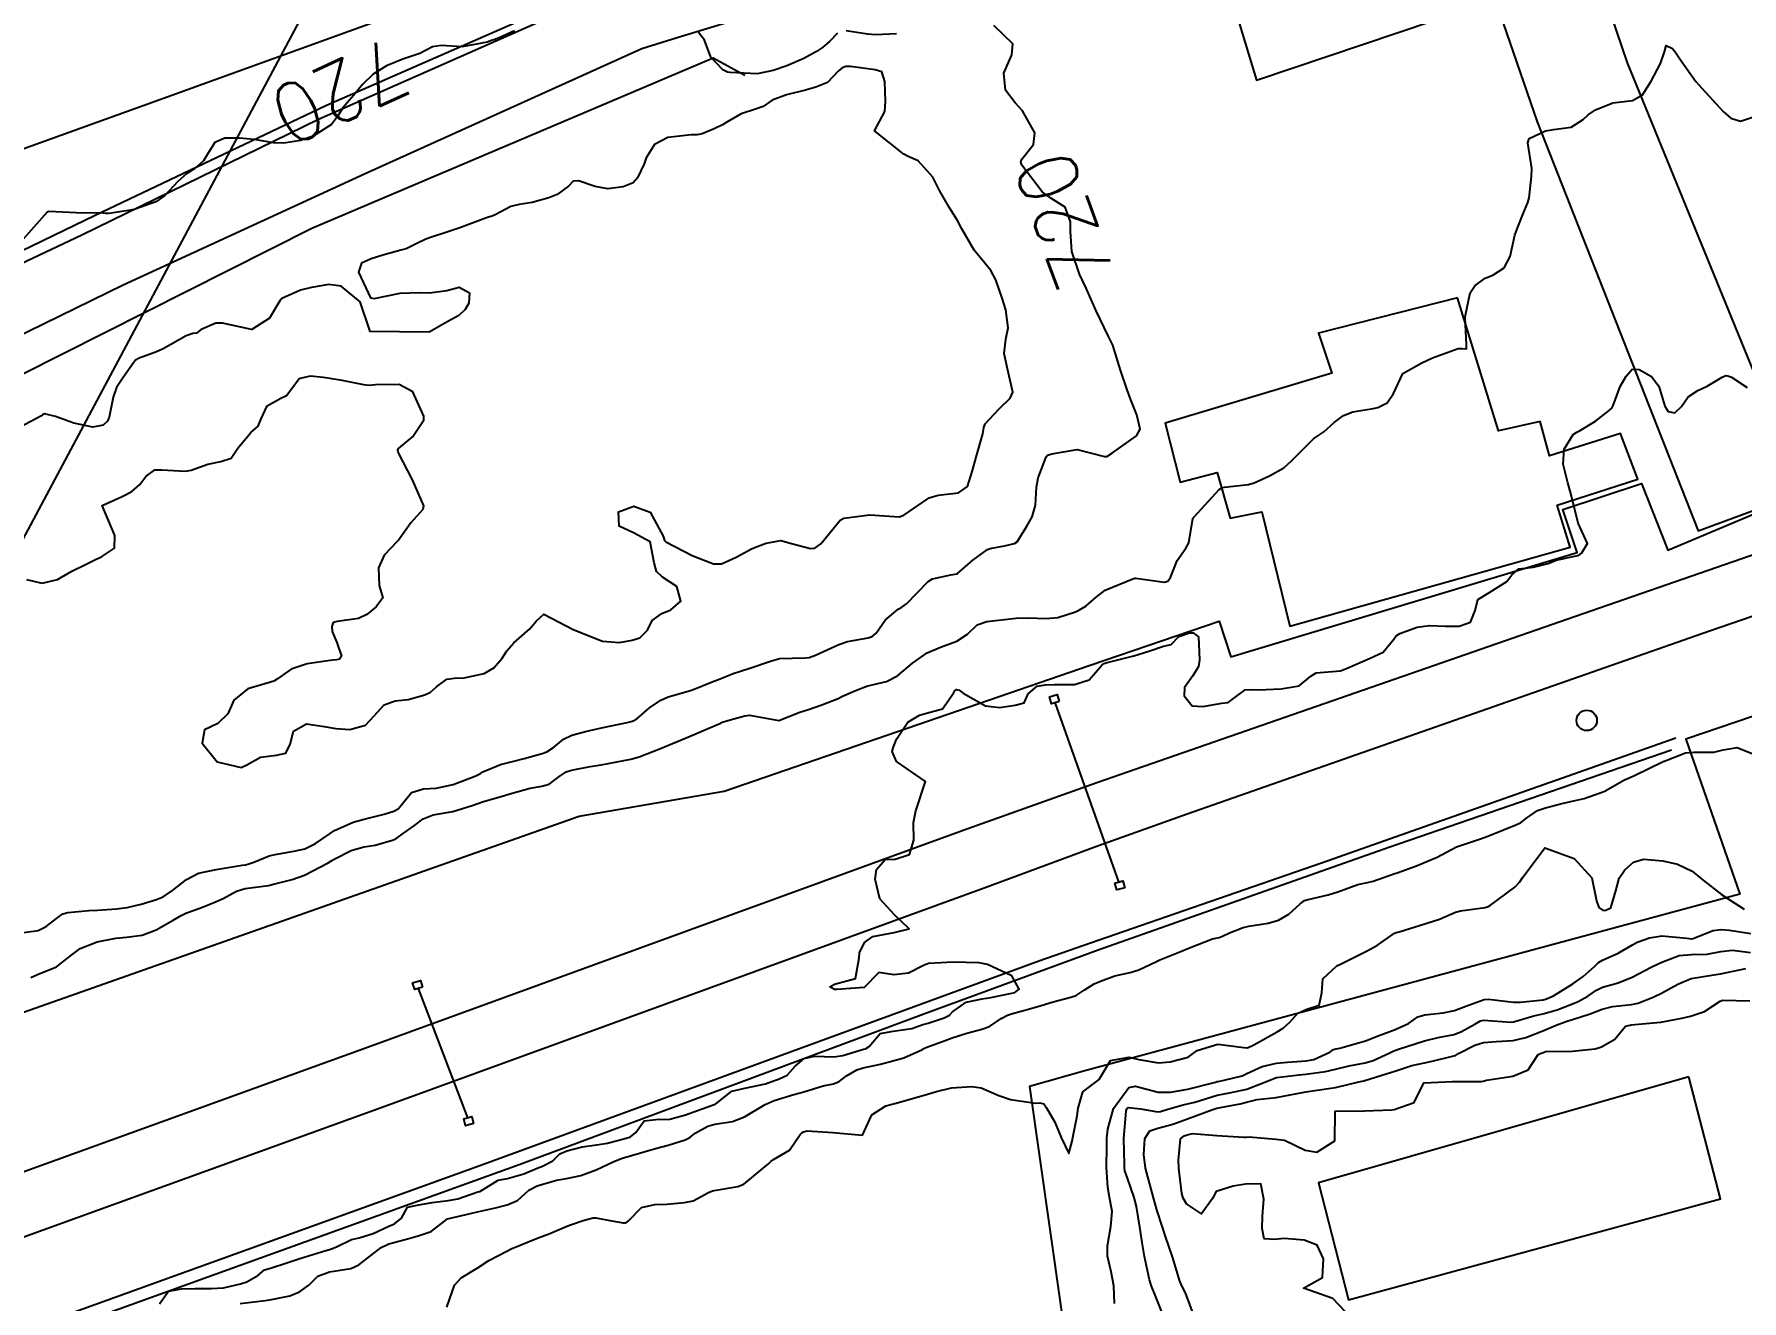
# Model space of a CAD drawing. Header units: metres. Extents: x 307586 to 320046, y 7427249 to 7434250.
# Drawn here: x 312472.8 to 312588.5, y 7431948.7 to 7432034.5 of the extents above; entities that cross this region are included whole.
import ezdxf
from ezdxf.enums import TextEntityAlignment as Align

# ---------------------------------------------------------------- set-up
doc = ezdxf.new("R2010")
doc.units = ezdxf.units.M
doc.header["$MEASUREMENT"] = 0
for name, color, linetype in [('Canaleta de Drenagem', 151, 'Continuous'), ('Cotas', 45, 'Continuous'), ('Curvas de Nivel 1m', 11, 'Continuous'), ('Curvas de Nivel 5m', 15, 'Continuous'), ('Divisa', 42, 'FENCELINE2'), ('Edificações', 30, 'Continuous'), ('Linha Férrea', 20, 'Continuous'), ('Pontes_Viadutos_Tubos', 190, 'Continuous'), ('Portico', 45, 'Continuous'), ('Postes', 20, 'Continuous'), ('TEXTO', 45, 'Continuous'), ('Vias Primárias', 230, 'Continuous')]:
    doc.layers.add(name, color=color, linetype=linetype)
doc.styles.add('Style-STANDARD', font='STANDARD.shx')
doc.linetypes.add('FENCELINE2', pattern='A,0.25,-0.1,[132,ltypeshp.shx,S=0.1,R=0,X=-0.1,Y=0],-0.1,1', length=1.45)

msp = doc.modelspace()

# ---------------------------------------------------------------- linework, layer by layer
at = {"layer": 'Canaleta de Drenagem'}
for points in [[(312413.15, 7431924.28), (312426.03, 7431929.38), (312462.53, 7431943.28), (312503.02, 7431957.9), (312540.95, 7431971.78), (312544.9, 7431973.14), (312560.04, 7431978.38), (312584.03, 7431986.86)], [(312583.74, 7431986.01), (312564.59, 7431979.43), (312544.9, 7431972.47), (312533.08, 7431968.14), (312505.67, 7431957.94), (312458.83, 7431941.05), (312437.02, 7431932.93), (312413.51, 7431923.56)]]:
    msp.add_lwpolyline(points, dxfattribs=at)
at = {"layer": 'Curvas de Nivel 1m', "flags": 128}
for points, elevation in [([(312472.59, 7431970.63), (312473.05, 7431970.82), (312474.32, 7431971.34), (312475.07, 7431971.92), (312475.93, 7431972.59), (312477.08, 7431973.04), (312478.36, 7431973.28), (312479.08, 7431973.35), (312480.13, 7431973.49), (312481.09, 7431973.84), (312482.23, 7431974.51), (312482.77, 7431974.83), (312483.1, 7431974.98), (312484.22, 7431975.38), (312485.11, 7431975.74), (312485.63, 7431975.96), (312486.53, 7431976.46), (312487.12, 7431976.64), (312488.7, 7431976.86), (312489.13, 7431976.96), (312490.29, 7431977.26), (312491.13, 7431977.55), (312492.74, 7431978.39), (312492.98, 7431978.54), (312493.15, 7431978.64), (312494.3, 7431979.22), (312495.16, 7431979.47), (312495.92, 7431979.59), (312497.17, 7431979.95), (312497.41, 7431980.08), (312497.75, 7431980.32), (312498.58, 7431980.92), (312499.18, 7431981.36), (312499.85, 7431981.64), (312501.19, 7431981.86), (312502.5, 7431982.27), (312503.2, 7431982.52), (312504.53, 7431982.91), (312505.2, 7431983.1), (312506.43, 7431983.45), (312507.21, 7431983.58), (312507.71, 7431983.71), (312508.37, 7431984.2), (312508.87, 7431984.54), (312509.22, 7431984.66), (312510.49, 7431984.91), (312511.23, 7431985.03), (312512.19, 7431985.2), (312513.23, 7431985.41), (312513.8, 7431985.57), (312515.24, 7431986.12), (312517.25, 7431986.96), (312518.05, 7431987.29), (312519.26, 7431987.83), (312519.43, 7431987.9), (312519.98, 7431988.06), (312520.97, 7431988.35), (312521.27, 7431988.38), (312523.26, 7431988.02), (312524.7, 7431988.58), (312525.27, 7431988.77), (312526.18, 7431989.08), (312527.29, 7431989.52), (312527.59, 7431989.66), (312528.26, 7431989.96), (312528.99, 7431990.26), (312529.3, 7431990.36), (312530.57, 7431990.67), (312531.3, 7431991.04), (312532.33, 7431991.91), (312533.32, 7431992.6), (312534.22, 7431992.99), (312535.33, 7431993.4), (312536.04, 7431993.87), (312536.71, 7431994.49), (312537.35, 7431994.73), (312538.35, 7431994.84), (312539.35, 7431994.96), (312540.19, 7431994.98), (312541.35, 7431994.92), (312542.16, 7431994.99), (312543.36, 7431995.38), (312543.63, 7431995.51), (312544.07, 7431995.77), (312544.77, 7431996.37), (312545.37, 7431996.84), (312547.26, 7431997.61), (312547.38, 7431997.66), (312547.46, 7431997.65), (312549.38, 7431997.39), (312549.63, 7431997.46), (312549.8, 7431997.71), (312550.25, 7431998.86), (312550.85, 7431999.7), (312551.05, 7432000.06), (312551.32, 7432001.69), (312551.36, 7432001.76), (312551.43, 7432001.84), (312553.1, 7432003.67), (312553.32, 7432003.8), (312553.46, 7432003.83), (312555.09, 7432004.01), (312555.46, 7432004.12), (312556.5, 7432004.6), (312557.48, 7432005.14), (312557.74, 7432005.35), (312558, 7432005.61), (312559.5, 7432007.09), (312559.79, 7432007.3), (312560.18, 7432007.58), (312560.88, 7432008.2), (312561.52, 7432008.67), (312562.15, 7432008.93), (312563.53, 7432009.16), (312563.84, 7432009.22), (312564.49, 7432009.53), (312564.91, 7432010.16), (312565.55, 7432011.52), (312566.82, 7432012.25), (312567.56, 7432012.58), (312569.3, 7432013.21), (312569.57, 7432013.21), (312569.85, 7432013.18), (312569.85, 7432013.47), (312569.77, 7432015.29), (312569.78, 7432015.47), (312570.11, 7432016.98), (312570.42, 7432017.46), (312571.12, 7432017.97), (312571.63, 7432018.18), (312572.4, 7432018.68), (312572.82, 7432019.43), (312573.12, 7432020.88), (312573.33, 7432021.43), (312573.68, 7432022.28), (312574.01, 7432023.1), (312574.1, 7432023.42), (312574.27, 7432024.86), (312574.28, 7432025.41), (312574.01, 7432027.14), (312574.1, 7432027.42), (312575.21, 7432027.95), (312575.75, 7432028.05), (312576.94, 7432028.2), (312577.76, 7432028.72), (312578.1, 7432029.04), (312578.59, 7432029.37), (312579.78, 7432029.84), (312581.11, 7432030.01), (312581.78, 7432030.38), (312582.37, 7432031.32), (312583, 7432032.51), (312583.27, 7432033.31), (312583.39, 7432033.73), (312583.82, 7432033.52), (312583.99, 7432033.3), (312584.35, 7432032.75), (312585.4, 7432031.28), (312585.79, 7432030.84), (312587.25, 7432029.27), (312587.77, 7432028.8), (312588.41, 7432028.6), (312589.77, 7432029.06)], 721), ([(312472.3, 7431997.57), (312473.37, 7431997.32), (312474.4, 7431997.58), (312475.38, 7431998.14), (312476.3, 7431998.59), (312477.02, 7431998.94), (312477.39, 7431999.1), (312478.27, 7431999.69), (312478.28, 7432000.56), (312477.43, 7432002.57), (312478.79, 7432003.2), (312479.44, 7432003.54), (312479.98, 7432004.01), (312480.39, 7432004.54), (312481, 7432004.99), (312481.46, 7432005), (312483.06, 7432004.91), (312483.46, 7432004.98), (312484.58, 7432005.38), (312485.47, 7432005.55), (312486.16, 7432005.79), (312486.62, 7432006.46), (312487.49, 7432007.53), (312487.99, 7432007.96), (312488.2, 7432008.44), (312488.61, 7432009.34), (312489.52, 7432009.84), (312489.92, 7432010.03), (312490.21, 7432010.42), (312490.77, 7432011.19), (312491.54, 7432011.35), (312492.43, 7432011.28), (312493.54, 7432011.09), (312495.13, 7432010.77), (312495.54, 7432010.73), (312495.95, 7432010.77), (312497.54, 7432010.79), (312498.42, 7432010.32), (312499.2, 7432008.62), (312499.19, 7432008.31), (312498.51, 7432007.3), (312497.48, 7432006.44), (312497.44, 7432006.33), (312497.48, 7432006.15), (312498.43, 7432004.32), (312499.19, 7432002.56), (312499.15, 7432002.31), (312498.33, 7432001.41), (312497.56, 7432000.33), (312497.5, 7432000.24), (312497.41, 7432000.15), (312496.52, 7431999.22), (312496.14, 7431998.35), (312496.19, 7431997.17), (312496.45, 7431996.34), (312495.99, 7431995.71), (312495.35, 7431995.2), (312494.79, 7431994.92), (312493.34, 7431994.72), (312493.07, 7431994.65), (312492.98, 7431994.39), (312493.01, 7431994.06), (312493.32, 7431993.3), (312493.63, 7431992.38), (312493.51, 7431992.18), (312493.31, 7431992.13), (312493.04, 7431992.11), (312491.31, 7431991.85), (312490.23, 7431991.5), (312489.3, 7431990.84), (312489.05, 7431990.68), (312488.22, 7431990.44), (312487.51, 7431990.23), (312487.29, 7431990.17), (312486.34, 7431989.4), (312485.94, 7431988.47), (312485.26, 7431987.81), (312484.35, 7431987.39), (312484.21, 7431986.49), (312485.22, 7431985.23), (312486.84, 7431984.84), (312487.22, 7431985.02), (312488.14, 7431985.53), (312489.23, 7431985.67), (312489.86, 7431985.8), (312490.16, 7431986.42), (312490.38, 7431987.29), (312491.26, 7431987.79), (312492.47, 7431987.61), (312493.25, 7431987.48), (312494.2, 7431987.42), (312495.26, 7431987.7), (312495.86, 7431988.35), (312496.52, 7431989.09), (312497.28, 7431989.35), (312498.16, 7431989.44), (312499.28, 7431989.75), (312499.66, 7431989.94), (312500.08, 7431990.3), (312500.77, 7431990.82), (312501.3, 7431990.9), (312501.94, 7431990.92), (312503.3, 7431991.2), (312503.97, 7431991.59), (312504.53, 7431992.25), (312504.84, 7431992.73), (312505.32, 7431993.29), (312506.4, 7431994.22), (312506.82, 7431994.74), (312507.35, 7431995.23), (312509.33, 7431994.19), (312511.33, 7431993.4), (312512.48, 7431993.31), (312513.33, 7431993.46), (312513.84, 7431993.62), (312514.36, 7431994.13), (312514.68, 7431994.79), (312515.35, 7431995.26), (312515.95, 7431995.51), (312516.63, 7431996.1), (312516.36, 7431997.09), (312515.38, 7431997.72), (312514.99, 7431998.12), (312514.82, 7431998.69), (312514.55, 7432000.13), (312513.42, 7432000.74), (312512.45, 7432001.18), (312512.4, 7432002.16), (312513.44, 7432002.53), (312514.55, 7432002.13), (312515.42, 7432000.51), (312515.52, 7432000.22), (312515.62, 7432000.12), (312517.4, 7431999.19), (312518.84, 7431998.63), (312519.39, 7431998.63), (312520.37, 7431999.09), (312521.41, 7431999.64), (312521.69, 7431999.77), (312522.41, 7432000.04), (312523.41, 7432000.21), (312524.13, 7432000.01), (312525.41, 7431999.66), (312525.71, 7431999.7), (312526.12, 7431999.99), (312527.43, 7432001.58), (312527.67, 7432001.73), (312529.43, 7432001.95), (312531.43, 7432001.82), (312531.73, 7432001.93), (312533.45, 7432003.11), (312534.06, 7432003.28), (312535.45, 7432003.44), (312536.06, 7432003.87), (312536.39, 7432004.94), (312536.64, 7432005.86), (312537.09, 7432007.44), (312537.16, 7432007.86), (312537.25, 7432008.11), (312537.51, 7432008.41), (312538.22, 7432009.15), (312538.94, 7432009.84), (312539.11, 7432010.26), (312538.75, 7432011.84), (312538.53, 7432012.87), (312538.65, 7432013.84), (312538.81, 7432014.62), (312538.64, 7432015.84), (312538.4, 7432016.63), (312537.98, 7432017.85), (312537.63, 7432018.49), (312536.51, 7432019.87), (312535.67, 7432021.31), (312535.37, 7432021.88), (312534.83, 7432022.74), (312534.15, 7432023.9), (312533.71, 7432024.82), (312532.71, 7432025.92), (312532.02, 7432026.22), (312531.73, 7432026.38), (312529.74, 7432027.95), (312530.44, 7432029.27), (312530.49, 7432029.94), (312530.44, 7432031.29), (312530.24, 7432031.95), (312529.79, 7432032.07), (312528.13, 7432032.31), (312527.8, 7432032.3), (312527.56, 7432032.21), (312527.29, 7432031.99), (312526.56, 7432031.22), (312525.78, 7432030.9), (312525.08, 7432030.71), (312523.78, 7432030.39), (312522.81, 7432030.03), (312522.21, 7432029.6), (312521.76, 7432029.45), (312520.71, 7432029.11), (312519.75, 7432028.54), (312519.46, 7432028.36), (312518.89, 7432028.08), (312518.08, 7432027.75), (312517.74, 7432027.69), (312517.32, 7432027.67), (312515.74, 7432027.5), (312514.84, 7432027.02), (312514.29, 7432026.13), (312514.14, 7432025.71), (312513.7, 7432024.77), (312513.4, 7432024.44), (312512.71, 7432024.15), (312511.69, 7432024.03), (312510.83, 7432024.18), (312509.7, 7432024.56), (312509.34, 7432024.55), (312509.01, 7432024.2), (312508.24, 7432023.65), (312507.69, 7432023.42), (312506.56, 7432023.1), (312505.68, 7432022.96), (312505.11, 7432022.82), (312504.04, 7432022.26), (312503.78, 7432022.15), (312503.67, 7432022.12), (312503.47, 7432022.07), (312501.66, 7432021.39), (312500.85, 7432021.11), (312499.66, 7432020.72), (312499.35, 7432020.62), (312498.74, 7432020.32), (312498.03, 7432019.95), (312497.65, 7432019.86), (312496.45, 7432019.54), (312495.64, 7432019.29), (312495, 7432019), (312494.8, 7432018.37), (312495.61, 7432016.65), (312495.85, 7432016.6), (312497.61, 7432016.96), (312498.92, 7432017.01), (312499.61, 7432016.98), (312500.78, 7432017.13), (312501.61, 7432017.36), (312502.31, 7432016.98), (312502.26, 7432016.28), (312502.02, 7432015.86), (312501.59, 7432015.44), (312500.85, 7432015.03), (312499.57, 7432014.31), (312497.57, 7432014.33), (312495.57, 7432014.36), (312494.91, 7432016.37), (312493.61, 7432017.44), (312492.77, 7432017.55), (312491.61, 7432017.34), (312490.87, 7432017.16), (312489.6, 7432016.6), (312489.51, 7432016.53), (312489.45, 7432016.43), (312488.75, 7432015.27), (312487.57, 7432014.5), (312487.53, 7432014.5), (312485.58, 7432014.93), (312485.13, 7432014.93), (312484.14, 7432014.49), (312483.82, 7432014.25), (312483.57, 7432014.22), (312483.12, 7432014.06), (312481.56, 7432013.18), (312481.11, 7432012.98), (312479.92, 7432012.55), (312479.68, 7432012.42), (312479.55, 7432012.23), (312478.85, 7432011.25), (312478.4, 7432010.56), (312478.18, 7432009.91), (312477.9, 7432008.57), (312477.79, 7432008.28), (312477.5, 7432008.01), (312476.8, 7432007.89), (312475.5, 7432008.15), (312474.27, 7432008.61), (312473.51, 7432008.78), (312473.39, 7432008.73), (312473.26, 7432008.62), (312471.49, 7432007.69)], 719), ([(312481.3, 7431948.52), (312481.92, 7431949.39), (312482.8, 7431949.55), (312483.73, 7431949.56), (312484.8, 7431949.56), (312485.65, 7431949.61), (312486.8, 7431949.88), (312487.23, 7431950.02), (312487.96, 7431950.44), (312488.42, 7431950.83), (312488.82, 7431950.95), (312489.94, 7431951.31), (312490.82, 7431951.59), (312492.58, 7431952.13), (312492.83, 7431952.21), (312492.97, 7431952.24), (312493.29, 7431952.38), (312494.32, 7431952.88), (312494.84, 7431952.99), (312495.79, 7431953.29), (312496.85, 7431953.78), (312497.23, 7431953.94), (312497.7, 7431954.32), (312498.11, 7431955.07), (312498.87, 7431955.23), (312499.79, 7431955.38), (312500.87, 7431955.52), (312501.52, 7431955.63), (312502.88, 7431956.1), (312503, 7431956.14), (312503.23, 7431956.26), (312504.25, 7431956.89), (312504.89, 7431957.01), (312505.99, 7431957.32), (312506.9, 7431957.72), (312507.25, 7431957.85), (312507.96, 7431958.2), (312508.43, 7431958.68), (312508.91, 7431958.88), (312509.95, 7431959.15), (312510.92, 7431959.28), (312511.67, 7431959.41), (312512.93, 7431959.74), (312513.22, 7431959.84), (312513.58, 7431960.13), (312514.15, 7431960.92), (312514.94, 7431961.01), (312515.88, 7431961.04), (312516.95, 7431961.33), (312517.5, 7431961.53), (312518.95, 7431962.04), (312518.98, 7431962.05), (312519.01, 7431962.07), (312520.09, 7431962.93), (312520.96, 7431963.12), (312522.36, 7431963.42), (312522.97, 7431963.65), (312523.25, 7431963.74), (312523.84, 7431964.01), (312524.37, 7431964.62), (312524.99, 7431965.13), (312525.69, 7431965.29), (312526.99, 7431965.25), (312527.61, 7431965.34), (312529, 7431965.76), (312529.15, 7431965.8), (312529.38, 7431965.95), (312530.13, 7431966.82), (312531.01, 7431966.98), (312532.27, 7431967.17), (312533.02, 7431967.43), (312533.38, 7431967.54), (312534.46, 7431967.89), (312534.83, 7431968.08), (312535.03, 7431968.3), (312535.96, 7431968.95), (312537.04, 7431969.17), (312537.62, 7431969.26), (312539.05, 7431969.56), (312539.26, 7431969.61), (312539.54, 7431969.83), (312539.06, 7431970.74), (312537.41, 7431971.51), (312537.07, 7431971.58), (312536.82, 7431971.61), (312535.07, 7431971.67), (312533.41, 7431971.56), (312533.07, 7431971.43), (312532.06, 7431970.91), (312531.06, 7431970.81), (312530.04, 7431970.96), (312529.05, 7431969.95), (312527.2, 7431969.82), (312527.05, 7431969.81), (312526.72, 7431969.98), (312527.05, 7431970.17), (312528.46, 7431970.56), (312528.7, 7431971.95), (312528.73, 7431972.3), (312529.08, 7431973), (312529.63, 7431973.4), (312531.09, 7431973.67), (312532.09, 7431973.91), (312531.11, 7431974.86), (312530.12, 7431975.94), (312529.8, 7431977.27), (312529.88, 7431977.94), (312530.47, 7431978.62), (312531.15, 7431978.63), (312532.11, 7431978.96), (312532.41, 7431979.91), (312532.4, 7431981.12), (312532.55, 7431981.91), (312533.21, 7431983.9), (312531.23, 7431985.24), (312530.94, 7431985.93), (312531.01, 7431986.17), (312531.25, 7431986.76), (312532, 7431987.92), (312532.79, 7431988.38), (312533.27, 7431988.51), (312534.35, 7431988.81), (312535.1, 7431989.88), (312535.17, 7431990.01), (312535.3, 7431990.13), (312535.49, 7431990.07), (312535.75, 7431989.87), (312537.28, 7431989.02), (312538.21, 7431988.91), (312539.28, 7431989.06), (312539.89, 7431989.22), (312540.17, 7431989.82), (312540.77, 7431990.34), (312541.3, 7431990.44), (312541.95, 7431990.45), (312543.3, 7431990.46), (312544.29, 7431990.78), (312545.15, 7431991.76), (312545.23, 7431991.84), (312545.31, 7431991.89), (312545.52, 7431991.96), (312547.32, 7431992.41), (312548.33, 7431992.71), (312549.33, 7431993.05), (312549.85, 7431993.18), (312550.36, 7431993.7), (312551.08, 7431993.95), (312551.34, 7431993.95), (312551.69, 7431993.68), (312551.77, 7431992.14), (312551.69, 7431991.68), (312551.31, 7431991.05), (312550.74, 7431990.26), (312550.72, 7431989.7), (312551.28, 7431989.01), (312551.99, 7431988.97), (312553.29, 7431989.19), (312553.7, 7431989.24), (312554.25, 7431989.65), (312554.85, 7431990.09), (312555.3, 7431990.13), (312555.77, 7431990.1), (312557.3, 7431990.16), (312558.52, 7431990.38), (312559.31, 7431991.03), (312559.66, 7431991.24), (312561.31, 7431991.39), (312561.77, 7431991.56), (312563.32, 7431992.24), (312564.2, 7431992.66), (312564.94, 7431993.52), (312565.1, 7431993.76), (312565.34, 7431993.92), (312566.51, 7431994.34), (312567.35, 7431994.45), (312568.42, 7431994.41), (312569.35, 7431994.41), (312570.13, 7431994.68), (312570.45, 7431995.46), (312570.62, 7431996.21), (312571.38, 7431996.67), (312572.59, 7431997.43), (312572.93, 7431997.88), (312573.4, 7431998.3), (312574.4, 7431998.41), (312575.4, 7431998.66), (312575.92, 7431998.88), (312577.41, 7431999.2), (312577.53, 7431999.26), (312577.66, 7431999.38), (312578.05, 7432000), (312577.43, 7432001.38), (312576.93, 7432003.39), (312576.73, 7432004.12), (312576.41, 7432005.39), (312576.48, 7432006.4), (312577.08, 7432007.38), (312577.33, 7432007.55), (312577.51, 7432007.63), (312578.59, 7432008.29), (312579.53, 7432009.01), (312579.71, 7432009.17), (312579.79, 7432009.35), (312580.26, 7432010.63), (312580.68, 7432011.34), (312581.09, 7432011.81), (312581.56, 7432011.8), (312582.39, 7432011.32), (312582.89, 7432010.65), (312583.29, 7432009.3), (312583.53, 7432008.95), (312583.97, 7432008.86), (312584.43, 7432009.29), (312584.87, 7432009.95), (312585.54, 7432010.37), (312586.15, 7432010.67), (312587.18, 7432011.26), (312587.43, 7432011.38), (312587.55, 7432011.37), (312587.8, 7432011.26), (312588.86, 7432010.56)], 722), ([(312486.78, 7431948.55), (312488.47, 7431948.75), (312488.79, 7431948.8), (312490.13, 7431949.07), (312490.8, 7431949.34), (312491.42, 7431949.78), (312492.04, 7431950.39), (312492.82, 7431950.7), (312494.26, 7431950.92), (312494.82, 7431951.16), (312496.32, 7431952.34), (312496.84, 7431952.59), (312498.2, 7431952.96), (312498.84, 7431953.12), (312499.72, 7431953.42), (312500.83, 7431954.29), (312502.47, 7431954.66), (312502.86, 7431954.75), (312504.08, 7431955.03), (312504.87, 7431955.23), (312505.57, 7431955.53), (312506.34, 7431956.22), (312506.89, 7431956.52), (312508.2, 7431956.89), (312508.89, 7431957.02), (312509.86, 7431957.21), (312510.9, 7431957.59), (312512.05, 7431958.15), (312512.66, 7431958.39), (312512.91, 7431958.46), (312514.21, 7431958.83), (312514.92, 7431959.05), (312515.77, 7431959.26), (312516.93, 7431959.62), (312517.23, 7431959.79), (312517.61, 7431960.08), (312518.45, 7431960.56), (312518.94, 7431960.69), (312520.13, 7431960.87), (312520.94, 7431961.18), (312522.35, 7431962.03), (312522.96, 7431962.29), (312524.28, 7431962.69), (312524.96, 7431962.89), (312526.27, 7431963.29), (312526.97, 7431963.43), (312527.36, 7431963.57), (312527.86, 7431963.96), (312528.55, 7431964.38), (312528.98, 7431964.51), (312530.16, 7431964.76), (312530.99, 7431964.97), (312531.73, 7431965.18), (312533, 7431965.75), (312533.09, 7431965.81), (312533.29, 7431965.9), (312534.53, 7431966.36), (312535.01, 7431966.53), (312536, 7431966.85), (312537.02, 7431967.12), (312537.55, 7431967.31), (312538.33, 7431967.84), (312538.77, 7431968.08), (312539.03, 7431968.16), (312540.33, 7431968.52), (312541.04, 7431968.73), (312541.86, 7431968.98), (312543.05, 7431969.28), (312543.42, 7431969.41), (312543.95, 7431969.77), (312544.63, 7431970.19), (312545.06, 7431970.38), (312546.04, 7431970.73), (312547.07, 7431970.97), (312547.66, 7431971.13), (312548.85, 7431971.71), (312549, 7431971.78), (312549.07, 7431971.81), (312550.43, 7431972.35), (312551.08, 7431972.63), (312552.65, 7431973.23), (312553.09, 7431973.34), (312553.33, 7431973.42), (312553.79, 7431973.65), (312554.73, 7431974.01), (312555.1, 7431974.1), (312556.43, 7431974.29), (312557.11, 7431974.5), (312557.81, 7431974.9), (312558.58, 7431975.6), (312558.89, 7431975.83), (312559.13, 7431975.9), (312560.48, 7431976.22), (312561.13, 7431976.43), (312562.5, 7431976.91), (312563.14, 7431977.06), (312563.54, 7431977.14), (312564.62, 7431977.53), (312565.01, 7431977.66), (312565.15, 7431977.7), (312566.46, 7431978.19), (312567.16, 7431978.47), (312567.88, 7431978.77), (312569.17, 7431979.47), (312570.67, 7431979.97), (312571.18, 7431980.14), (312572.37, 7431980.62), (312573.19, 7431980.95), (312573.51, 7431981.1), (312573.92, 7431981.41), (312574.67, 7431981.94), (312575.2, 7431982.1), (312576.23, 7431982.37), (312577.21, 7431982.61), (312577.83, 7431982.75), (312579.22, 7431983.23), (312579.3, 7431983.27), (312579.42, 7431983.35), (312580.56, 7431984), (312581.23, 7431984.29), (312583.18, 7431985.24), (312583.24, 7431985.27), (312583.27, 7431985.28), (312583.32, 7431985.3), (312584.7, 7431985.84), (312585.25, 7431985.89), (312586.62, 7431985.89), (312587.25, 7431986.03), (312588.19, 7431986.19), (312589.25, 7431985.77)], 723), ([(312500.78, 7431948.29), (312501.29, 7431949.8), (312501.74, 7431950.28), (312502.82, 7431950.95), (312503.61, 7431951.46), (312504.83, 7431952.09), (312505.14, 7431952.24), (312506.84, 7431952.96), (312507.76, 7431953.28), (312508.85, 7431953.75), (312509.16, 7431953.88), (312510.07, 7431954.18), (312510.68, 7431954.34), (312510.86, 7431954.35), (312511.95, 7431954.15), (312512.71, 7431954), (312512.85, 7431954.01), (312512.95, 7431954.04), (312513.08, 7431954.14), (312513.96, 7431955.04), (312514.87, 7431955.25), (312515.69, 7431955.28), (312516.87, 7431955.38), (312517.47, 7431955.49), (312518.51, 7431956.07), (312518.78, 7431956.18), (312518.88, 7431956.2), (312520.49, 7431956.46), (312520.89, 7431956.63), (312522.58, 7431958.02), (312522.75, 7431958.18), (312522.91, 7431958.29), (312523.99, 7431958.94), (312524.71, 7431960), (312524.82, 7431960.11), (312524.93, 7431960.18), (312525.19, 7431960.25), (312526.93, 7431960.13), (312528.93, 7431959.95), (312529.56, 7431961.33), (312530.52, 7431961.93), (312530.86, 7431962.02), (312530.95, 7431962.05), (312531.13, 7431962.1), (312532.96, 7431962.62), (312533.94, 7431962.91), (312534.97, 7431963.14), (312536.35, 7431963.24), (312536.97, 7431963.14), (312538.17, 7431962.63), (312538.96, 7431962.37), (312540.66, 7431962.11), (312540.96, 7431962.13), (312541.22, 7431962.07), (312541.41, 7431961.8), (312541.97, 7431960.82), (312542.39, 7431959.79), (312542.92, 7431958.7), (312543.15, 7431959.55), (312543.18, 7431959.78), (312543.47, 7431961.26), (312543.54, 7431961.77), (312543.86, 7431962.88), (312544.97, 7431963.72), (312544.99, 7431963.76), (312545.73, 7431965.01), (312547, 7431965.22), (312547.66, 7431965.06), (312548.99, 7431964.84), (312549.79, 7431964.9), (312551, 7431965.22), (312551.26, 7431965.43), (312551.6, 7431965.68), (312553.01, 7431966.1), (312554.77, 7431965.88), (312555.01, 7431965.87), (312555.44, 7431966.07), (312557.02, 7431966.94), (312557.43, 7431967.2), (312557.88, 7431967.6), (312558.42, 7431968.21), (312559.04, 7431968.48), (312559.87, 7431968.75), (312560.06, 7431969.58), (312560.12, 7431970.52), (312561.07, 7431971.4), (312561.4, 7431971.57), (312563.08, 7431972.4), (312563.82, 7431972.8), (312564.81, 7431973.52), (312564.98, 7431973.63), (312565.1, 7431973.66), (312565.29, 7431973.71), (312567.11, 7431974.27), (312568.02, 7431974.57), (312569.12, 7431975.04), (312569.45, 7431975.14), (312571.12, 7431975.35), (312571.4, 7431975.45), (312573.14, 7431976.74), (312573.46, 7431977.1), (312573.67, 7431977.41), (312574.3, 7431978.26), (312575.17, 7431979.4), (312577.16, 7431978.68), (312578.35, 7431977.36), (312578.67, 7431975.81), (312578.82, 7431975.35), (312579.12, 7431975.15), (312579.29, 7431975.18), (312579.64, 7431975.34), (312579.98, 7431976.49), (312580.2, 7431977.34), (312580.58, 7431977.91), (312581.16, 7431978.44), (312581.84, 7431978.64), (312583.16, 7431978.51), (312584.16, 7431978.29), (312585.15, 7431977.81), (312585.79, 7431977.27), (312587.13, 7431976.25), (312587.72, 7431975.85), (312588.67, 7431975.24)], 724), ([(312549.33, 7431947.7), (312548.8, 7431949.01), (312548.51, 7431949.71), (312548.37, 7431950.16), (312548.03, 7431951.72), (312547.88, 7431952.68), (312547.72, 7431953.72), (312547.49, 7431955.11), (312547.34, 7431955.73), (312546.9, 7431957.03), (312546.71, 7431957.54), (312546.68, 7431957.73), (312546.68, 7431957.96), (312546.64, 7431959.73), (312546.8, 7431961.58), (312546.85, 7431961.73), (312546.95, 7431961.82), (312547.76, 7431961.72), (312548.95, 7431961.52), (312549.12, 7431961.54), (312549.63, 7431961.7), (312550.66, 7431961.99), (312550.96, 7431962.06), (312551.46, 7431962.19), (312552.96, 7431962.65), (312553.8, 7431962.82), (312554.97, 7431963.07), (312556.43, 7431963.62), (312556.8, 7431963.79), (312556.98, 7431963.84), (312558.53, 7431964.04), (312558.98, 7431964.08), (312560.31, 7431964.25), (312560.99, 7431964.41), (312561.91, 7431964.64), (312562.99, 7431964.84), (312563.53, 7431965), (312564.67, 7431965.52), (312564.89, 7431965.63), (312565, 7431965.68), (312565.25, 7431965.76), (312567.01, 7431966.33), (312567.94, 7431966.55), (312569.02, 7431966.77), (312569.52, 7431966.96), (312570.41, 7431967.46), (312570.8, 7431967.68), (312571.03, 7431967.73), (312572.85, 7431967.6), (312573.03, 7431967.62), (312574.42, 7431968.02), (312575.03, 7431968.16), (312575.99, 7431968.44), (312577.04, 7431968.83), (312577.42, 7431968.99), (312578.07, 7431969.36), (312578.66, 7431969.76), (312579.06, 7431969.96), (312580.14, 7431970.26), (312581.07, 7431970.64), (312582.37, 7431971.31), (312582.84, 7431971.54), (312583.08, 7431971.66), (312584.26, 7431972.11), (312585.09, 7431972.17), (312586.15, 7431972.2), (312587.09, 7431972.38), (312587.87, 7431972.47), (312589.09, 7431972.32)], 726), ([(312551.4, 7431947.68), (312550.81, 7431949.26), (312550.59, 7431949.69), (312550.44, 7431950.07), (312549.94, 7431951.7), (312549.47, 7431953.08), (312549.25, 7431953.71), (312548.87, 7431954.9), (312548.65, 7431955.71), (312548.55, 7431956.04), (312548.12, 7431957.72), (312548, 7431958.64), (312548.07, 7431959.72), (312548.4, 7431960.25), (312548.94, 7431960.43), (312549.95, 7431960.7), (312550.95, 7431961.05), (312552.61, 7431961.67), (312552.95, 7431961.77), (312554.53, 7431962.07), (312554.96, 7431962.17), (312555.68, 7431962.35), (312556.96, 7431962.5), (312557.9, 7431962.67), (312558.97, 7431962.89), (312559.58, 7431962.97), (312560.97, 7431963.18), (312562.56, 7431963.55), (312562.9, 7431963.62), (312562.97, 7431963.64), (312564.42, 7431964.09), (312564.99, 7431964.29), (312566.15, 7431964.66), (312567, 7431964.85), (312567.53, 7431964.95), (312569, 7431965.31), (312569.12, 7431965.35), (312569.32, 7431965.47), (312570.43, 7431966.03), (312571.01, 7431966.23), (312571.86, 7431966.29), (312573.01, 7431966.36), (312573.87, 7431966.55), (312575.02, 7431967.01), (312575.92, 7431967.39), (312576.72, 7431967.68), (312577.03, 7431967.77), (312578.23, 7431968.17), (312579.04, 7431968.48), (312579.74, 7431968.65), (312581.04, 7431968.79), (312581.49, 7431968.88), (312582.54, 7431969.31), (312583.06, 7431969.57), (312584.18, 7431970.17), (312585.07, 7431970.56), (312586.62, 7431970.81), (312587.07, 7431970.88), (312588.77, 7431971.23)], 727), ([(312562.07, 7431947.55), (312560.8, 7431948.88), (312558.81, 7431949.59), (312560.1, 7431950.3), (312560.16, 7431951.58), (312559.75, 7431952.49), (312558.85, 7431952.84), (312557.51, 7431952.94), (312556.85, 7431952.87), (312556.15, 7431952.92), (312556.02, 7431953.62), (312556.04, 7431954.45), (312556.12, 7431955.62), (312555.92, 7431956.65), (312554.89, 7431956.62), (312554.04, 7431956.5), (312552.89, 7431956.13), (312552.65, 7431955.66), (312551.91, 7431954.63), (312550.88, 7431955.29), (312550.67, 7431955.69), (312550.58, 7431956), (312550.37, 7431957.7), (312550.35, 7431958.26), (312550.47, 7431959.69), (312550.73, 7431959.9), (312550.94, 7431959.97), (312551.3, 7431960.05), (312552.94, 7431959.92), (312554.77, 7431959.8), (312554.93, 7431959.81), (312555.13, 7431959.83), (312556.93, 7431959.68), (312557.52, 7431959.6), (312558.92, 7431958.94), (312559.71, 7431958.8), (312560.93, 7431959.57), (312560.95, 7431961.57), (312562.95, 7431961.59), (312564.8, 7431961.67), (312564.96, 7431961.68), (312566.32, 7431962.15), (312566.96, 7431963.49), (312566.98, 7431963.5), (312568.88, 7431963.57), (312568.98, 7431963.57), (312570.86, 7431963.58), (312570.98, 7431963.6), (312571.22, 7431963.68), (312572.99, 7431963.95), (312574.03, 7431964.37), (312574.71, 7431965.4), (312574.91, 7431965.5), (312575, 7431965.53), (312575.21, 7431965.6), (312577.01, 7431965.64), (312578.57, 7431965.79), (312579.01, 7431965.92), (312579.9, 7431966.45), (312580.63, 7431967.33), (312580.95, 7431967.4), (312581.02, 7431967.41), (312582.76, 7431967.57), (312583.03, 7431967.6), (312584.45, 7431967.87), (312585.03, 7431968), (312585.99, 7431968.31), (312587.05, 7431969.01), (312587.22, 7431969.08), (312589.05, 7431969.04)], 728)]:
    msp.add_lwpolyline(points, dxfattribs=dict(at, elevation=elevation))
at = {"layer": 'Curvas de Nivel 5m', "flags": 128}
for points, elevation in [([(312505.36, 7432034.71), (312504.33, 7432034.25), (312503.96, 7432034.11), (312503.81, 7432034.06), (312503.51, 7432033.96), (312501.81, 7432033.64), (312500.38, 7432033.73), (312499.81, 7432033.64), (312498.94, 7432033.18), (312497.8, 7432032.8), (312496.69, 7432032.35), (312495.79, 7432031.78), (312495.07, 7432031.08), (312494.47, 7432030.37), (312494.15, 7432030), (312493.76, 7432029.52), (312493.31, 7432028.82), (312492.97, 7432028.39), (312491.73, 7432027.58), (312490.85, 7432027.3), (312489.73, 7432027.11), (312489.03, 7432027.14), (312487.73, 7432027.37), (312486.72, 7432027.45), (312485.73, 7432027.46), (312485.05, 7432027.16), (312484.63, 7432026.49), (312484.29, 7432025.92), (312483.71, 7432025.41), (312483.15, 7432025.06), (312482.55, 7432024.52), (312481.68, 7432023.57), (312481.07, 7432023.14), (312479.67, 7432022.65), (312479.6, 7432022.63), (312479.21, 7432022.55), (312477.88, 7432022.36), (312477.67, 7432022.36), (312477.47, 7432022.37), (312475.67, 7432022.4), (312473.81, 7432022.48), (312473.67, 7432022.43), (312472.09, 7432020.64)], 720), ([(312472.12, 7431973.67), (312473.08, 7431973.81), (312473.63, 7431974.08), (312474.33, 7431974.61), (312474.77, 7431974.93), (312475.1, 7431975.03), (312476.53, 7431975.15), (312477.1, 7431975.19), (312478.39, 7431975.27), (312479.11, 7431975.37), (312480.06, 7431975.59), (312481.11, 7431975.9), (312481.55, 7431976.09), (312482.19, 7431976.51), (312483.13, 7431977.25), (312483.94, 7431977.68), (312485.14, 7431977.94), (312486.91, 7431978.22), (312487.14, 7431978.26), (312487.29, 7431978.3), (312487.7, 7431978.44), (312488.73, 7431978.85), (312489.15, 7431978.96), (312490.41, 7431979.17), (312491.16, 7431979.34), (312491.87, 7431979.69), (312492.86, 7431980.38), (312493.17, 7431980.58), (312494.42, 7431981.13), (312495.18, 7431981.35), (312496.53, 7431981.68), (312497.19, 7431981.88), (312497.48, 7431982.04), (312497.7, 7431982.32), (312498.37, 7431983.15), (312499.2, 7431983.39), (312500.06, 7431983.45), (312501.21, 7431983.69), (312502.75, 7431984.27), (312503.05, 7431984.43), (312503.22, 7431984.55), (312504.42, 7431985.05), (312505.23, 7431985.25), (312506.01, 7431985.45), (312507.24, 7431985.79), (312507.54, 7431985.9), (312508.01, 7431986.2), (312508.68, 7431986.76), (312509.25, 7431987.03), (312510.16, 7431987.28), (312511.26, 7431987.53), (312513, 7431987.89), (312513.26, 7431987.95), (312513.4, 7431988), (312513.65, 7431988.14), (312514.51, 7431988.89), (312515.28, 7431989.41), (312515.77, 7431989.63), (312517.29, 7431990.06), (312517.32, 7431990.07), (312517.41, 7431990.09), (312518.75, 7431990.63), (312519.3, 7431990.84), (312520.17, 7431991.2), (312521.31, 7431991.56), (312522.71, 7431992.03), (312523.31, 7431992.22), (312525.05, 7431992.27), (312525.32, 7431992.28), (312525.76, 7431992.44), (312527.33, 7431993.18), (312527.92, 7431993.38), (312529.33, 7431993.62), (312529.58, 7431993.7), (312529.87, 7431993.94), (312530.48, 7431994.81), (312531.36, 7431995.57), (312531.59, 7431995.7), (312531.92, 7431995.92), (312533.38, 7431997.43), (312533.67, 7431997.61), (312534.92, 7431997.88), (312535.32, 7431997.95), (312535.38, 7431997.98), (312536.4, 7431998.87), (312537.41, 7431999.6), (312537.59, 7431999.67), (312538.55, 7431999.84), (312539.24, 7432000), (312539.42, 7432000.12), (312540.07, 7432001.18), (312540.42, 7432001.82), (312540.65, 7432002.61), (312540.73, 7432003.82), (312540.83, 7432004.45), (312541.35, 7432005.81), (312541.4, 7432005.9), (312541.48, 7432005.98), (312541.76, 7432006.08), (312543.49, 7432006.37), (312545.34, 7432005.91), (312545.48, 7432005.89), (312545.87, 7432006.14), (312547.5, 7432007.3), (312547.75, 7432007.74), (312547.52, 7432008.72), (312547.11, 7432009.74), (312546.86, 7432010.42), (312546.42, 7432011.75), (312545.89, 7432013.43), (312545.74, 7432013.76), (312545.58, 7432014.07), (312544.77, 7432015.77), (312544.1, 7432017.3), (312543.87, 7432017.78), (312543.63, 7432018.25), (312543.11, 7432019.79), (312543.02, 7432021.14), (312543.03, 7432021.79), (312542.67, 7432022.78), (312541.69, 7432023.39), (312541.1, 7432023.82), (312539.72, 7432025.63), (312539.66, 7432025.83), (312539.73, 7432026.04), (312540.53, 7432027.02), (312540.61, 7432027.82), (312539.77, 7432029.3), (312539.27, 7432029.84), (312538.63, 7432030.7), (312538.5, 7432031.85), (312539.06, 7432033.09), (312539.11, 7432033.84), (312537.83, 7432035.08)], 720), ([(312531.25, 7432034.51), (312529.82, 7432034.44), (312529.28, 7432034.49), (312527.82, 7432034.72)], 720), ([(312527.25, 7432034.56), (312526.69, 7432033.99), (312526.22, 7432033.59), (312525.81, 7432033.32), (312524.96, 7432032.85), (312523.8, 7432032.35), (312522.89, 7432032.03), (312521.79, 7432031.82), (312519.96, 7432031.9), (312519.79, 7432031.93), (312519.47, 7432032.07), (312518.66, 7432032.94), (312518.23, 7432034.09), (312517.82, 7432034.61)], 720), ([(312546, 7431948.54), (312545.96, 7431949.74), (312545.78, 7431950.7), (312545.53, 7431951.75), (312545.54, 7431952.45), (312545.76, 7431953.75), (312545.84, 7431954.78), (312545.68, 7431955.75), (312545.55, 7431956.41), (312545.47, 7431957.75), (312545.49, 7431959.19), (312545.5, 7431959.75), (312545.55, 7431960.36), (312545.95, 7431961.75), (312546.97, 7431963.17), (312547.43, 7431963.27), (312548.96, 7431962.86), (312549.81, 7431962.86), (312550.97, 7431963.05), (312552.85, 7431963.54), (312552.97, 7431963.58), (312553.04, 7431963.59), (312553.44, 7431963.66), (312554.65, 7431963.97), (312554.98, 7431964.11), (312556.02, 7431964.6), (312556.99, 7431964.81), (312557.72, 7431964.88), (312558.99, 7431964.97), (312559.51, 7431965.07), (312560.59, 7431965.57), (312560.84, 7431965.74), (312561.01, 7431965.79), (312561.27, 7431965.83), (312563.01, 7431966.33), (312563.88, 7431966.67), (312565.02, 7431967.09), (312565.92, 7431967.51), (312566.57, 7431967.95), (312567.03, 7431968.1), (312568.27, 7431968.24), (312569.04, 7431968.39), (312569.81, 7431968.69), (312571.05, 7431969.14), (312571.34, 7431969.15), (312573.05, 7431968.94), (312573.51, 7431968.95), (312575.05, 7431969.11), (312575.28, 7431969.17), (312575.75, 7431969.39), (312577.06, 7431970.2), (312577.75, 7431970.68), (312578.53, 7431971.36), (312578.8, 7431971.63), (312579.08, 7431971.79), (312580.14, 7431972.28), (312581.1, 7431972.84), (312581.42, 7431973.01), (312582.25, 7431973.31), (312583.1, 7431973.44), (312584.79, 7431973.28), (312585.1, 7431973.24), (312585.14, 7431973.24), (312585.25, 7431973.28), (312586.57, 7431973.8), (312587.11, 7431973.87), (312587.68, 7431973.82), (312589.11, 7431973.59)], 725)]:
    msp.add_lwpolyline(points, dxfattribs=dict(at, elevation=elevation))
at = {"layer": 'Divisa'}
msp.add_lwpolyline([(312460.48, 7431964.2), (312509.73, 7431981.55), (312519.56, 7431983.24), (312544.36, 7431991.78), (312553.1, 7431994.76), (312553.9, 7431992.34), (312577.36, 7431999.4), (312576.38, 7432002.31), (312581.71, 7432004.08), (312583.49, 7431999.56), (312592.88, 7432003.51)], dxfattribs=at)
msp.add_lwpolyline([(312597.21, 7431991.01), (312584.72, 7431986.77), (312588.38, 7431976.26), (312544, 7431964.3), (312540.25, 7431963.24), (312543.08, 7431943.41), (312548.54, 7431944.34), (312554.07, 7431920.2), (312554.4, 7431916.57), (312548.9, 7431915.27), (312532.63, 7431915.41), (312509.61, 7431914.97, -0.048374), (312500.55, 7431915.36, -0.022149), (312483.79, 7431918.46, -0.073815), (312476.1, 7431921.49, -0.015871), (312470.5, 7431924.95)], format="xyb", dxfattribs=at)
at = {"layer": 'Edificações'}
for points in [[(312553.54, 7432038.24), (312555.62, 7432031.37), (312570, 7432036.22), (312565.08, 7432050.02), (312559.47, 7432048.01), (312561.99, 7432041.07)], [(312569.24, 7432016.65), (312559.84, 7432014.26), (312560.73, 7432011.55), (312549.44, 7432008.15), (312550.45, 7432004.17), (312552.97, 7432004.81), (312553.85, 7432001.72), (312556, 7432002.16), (312557.89, 7431994.41), (312576.87, 7431999.76), (312575.99, 7432002.6), (312581.47, 7432004.36), (312580.28, 7432007.45), (312575.48, 7432005.94), (312574.85, 7432008.27), (312572.02, 7432007.64)], [(312584.92, 7431963.89), (312559.83, 7431956.72), (312561.86, 7431948.79), (312587.07, 7431955.64)]]:
    msp.add_lwpolyline(points, close=True, dxfattribs=at)
at = {"layer": 'Linha Férrea'}
for points in [[(312233.29, 7431887.47), (312251.24, 7431889.28), (312274.25, 7431892.28), (312290.73, 7431895.29), (312311.77, 7431899.67), (312331.87, 7431905.08), (312353.51, 7431911.52), (312384.93, 7431921.82), (312406.48, 7431929.37), (312428.3, 7431937.27), (312459.98, 7431948.69), (312496.57, 7431961.92), (312537.18, 7431976.69), (312544.93, 7431979.57), (312550.93, 7431981.7), (312586.33, 7431994.09), (312631.58, 7432009.64)], [(312232.94, 7431891.61), (312250.76, 7431893.4), (312273.61, 7431896.38), (312289.94, 7431899.36), (312310.81, 7431903.71), (312330.74, 7431909.08), (312352.27, 7431915.48), (312383.6, 7431925.75), (312405.09, 7431933.28), (312426.89, 7431941.18), (312458.57, 7431952.59), (312495.15, 7431965.82), (312535.75, 7431980.59), (312544.82, 7431983.83), (312577.76, 7431995.27), (312602.57, 7432003.87)]]:
    msp.add_lwpolyline(points, dxfattribs=at)
at = {"layer": 'Pontes_Viadutos_Tubos'}
for points in [[(312516.63, 7432041.38), (312516.32, 7432040.05), (312492.58, 7432029.64), (312476.95, 7432022.22), (312459.12, 7432013.6), (312452.92, 7432010.2, 0.098187), (312438.12, 7431997.81, 0.065524), (312433.95, 7431990.98, 0.005401), (312431.83, 7431985.88, 0.005401), (312429.97, 7431986.2, 0.009245), (312429.26, 7431983.75), (312423.5, 7431992.01), (312394.43, 7432035.14), (312375.3, 7432063.65), (312375.7, 7432065.85)], [(312462.25, 7431935.36), (312460.54, 7431935.36), (312442.98, 7431963.08, -0.211996), (312439.65, 7431985.56, -0.051272), (312440.04, 7431986.57, -0.096961), (312449.61, 7431998.67, -0.051739), (312457.83, 7432004.35), (312491.63, 7432021.35), (312518.82, 7432032.89), (312520.97, 7432031.72)]]:
    msp.add_lwpolyline(points, format="xyb", dxfattribs=at)
at = {"layer": 'Portico'}
for points in [[(312542.27, 7431989.31), (312541.73, 7431989.16), (312541.6, 7431989.62), (312542.13, 7431989.78)], [(312546.7, 7431976.7), (312546.17, 7431976.55), (312546.04, 7431977.02), (312546.57, 7431977.17)], [(312499.13, 7431969.96), (312498.6, 7431969.81), (312498.46, 7431970.27), (312499, 7431970.42)], [(312502.59, 7431960.74), (312502.05, 7431960.58), (312501.92, 7431961.05), (312502.46, 7431961.2)]]:
    msp.add_lwpolyline(points, close=True, dxfattribs=at)
for points in [[(312546.3, 7431977.09), (312542, 7431989.24)], [(312502.19, 7431961.13), (312498.86, 7431969.88)]]:
    msp.add_lwpolyline(points, dxfattribs=at)
at = {"layer": 'Postes'}
msp.add_circle((312578, 7431988.03), 0.694, dxfattribs=at)
at = {"layer": 'TEXTO'}
msp.add_line((312446.05, 7431951.61), (312507.37, 7432066.4), dxfattribs=at)
at = {"layer": 'Vias Primárias'}
for points in [[(312589.94, 7432010.14), (312580.76, 7432032.56), (312578.57, 7432039.02), (312572.7, 7432056.02), (312571.74, 7432059.27, -0.327931), (312572.36, 7432060.36), (312572.75, 7432060.53, -0.003927), (312577.68, 7432062.79, -0.016548), (312609.89, 7432075.97, 0.010434)], [(312589.94, 7432010.14), (312580.76, 7432032.56), (312578.57, 7432039.02), (312572.7, 7432056.02), (312571.74, 7432059.27, -0.327931), (312572.36, 7432060.36), (312572.75, 7432060.53, -0.003927), (312577.68, 7432062.79, -0.016548), (312609.89, 7432075.97, 0.010434)], [(312516.38, 7432039.48), (312511.78, 7432037.42), (312492.08, 7432028.72), (312476.04, 7432020.89), (312464.81, 7432015.59, 0.012366), (312456.58, 7432011.46, 0.017824), (312449.22, 7432007.19, 0.070494), (312440.98, 7432000.22, 0.065549), (312436.95, 7431994.28, 0.028618), (312433.86, 7431987.15, 0.060987), (312432.99, 7431983.42), (312431.67, 7431975.9), (312427.19, 7431982.47), (312420.43, 7431992.54), (312415.28, 7432000.37), (312407.9, 7432011.1), (312393.34, 7432032), (312375.26, 7432060.4), (312372.58, 7432064.35)], [(312516.38, 7432039.48), (312511.78, 7432037.42), (312492.08, 7432028.72), (312476.04, 7432020.89), (312464.81, 7432015.59, 0.012366), (312456.58, 7432011.46, 0.017824), (312449.22, 7432007.19, 0.070494), (312440.98, 7432000.22, 0.065549), (312436.95, 7431994.28, 0.028618), (312433.86, 7431987.15, 0.060987), (312432.99, 7431983.42), (312431.67, 7431975.9), (312427.19, 7431982.47), (312420.43, 7431992.54), (312415.28, 7432000.37), (312407.9, 7432011.1), (312393.34, 7432032), (312375.26, 7432060.4), (312372.58, 7432064.35)], [(312516.37, 7432034.26), (312521.95, 7432035.97), (312527.45, 7432037.4), (312538.24, 7432042.59), (312544.89, 7432045.93, -0.01485), (312562.91, 7432055.74, -0.485944), (312565.62, 7432054.79), (312574.64, 7432028.56), (312585.56, 7432000.87), (312592.71, 7432003.51)], [(312516.37, 7432034.26), (312521.95, 7432035.97), (312527.45, 7432037.4), (312538.24, 7432042.59), (312544.89, 7432045.93, -0.01485), (312562.91, 7432055.74, -0.485944), (312565.62, 7432054.79), (312574.64, 7432028.56), (312585.56, 7432000.87), (312592.71, 7432003.51)], [(312457.98, 7431934.33), (312457.69, 7431934.71), (312445.77, 7431954.09), (312439.99, 7431964.03, -0.100335), (312436.76, 7431973.55, -0.063627), (312436.77, 7431978.57, -0.023019), (312438.06, 7431985.98, -0.066183), (312439.85, 7431990.85, -0.082108), (312444.88, 7431997.5, -0.021679), (312449.39, 7432001.43, -0.037233), (312456.11, 7432006.01, -0.015876), (312464.88, 7432010.7), (312478.84, 7432017.53), (312495.24, 7432025.07), (312513.99, 7432033.53), (312516.37, 7432034.26)], [(312457.98, 7431934.33), (312457.69, 7431934.71), (312445.77, 7431954.09), (312439.99, 7431964.03, -0.100335), (312436.76, 7431973.55, -0.063627), (312436.77, 7431978.57, -0.023019), (312438.06, 7431985.98, -0.066183), (312439.85, 7431990.85, -0.082108), (312444.88, 7431997.5, -0.021679), (312449.39, 7432001.43, -0.037233), (312456.11, 7432006.01, -0.015876), (312464.88, 7432010.7), (312478.84, 7432017.53), (312495.24, 7432025.07), (312513.99, 7432033.53), (312516.37, 7432034.26)]]:
    msp.add_lwpolyline(points, format="xyb", dxfattribs=at)
msp.add_lwpolyline([(312516.38, 7432039.48), (312524.37, 7432043.04), (312528.36, 7432044.76), (312533.06, 7432046.89), (312544.9, 7432052.72), (312554.56, 7432057.75), (312554.84, 7432057.93), (312548.67, 7432055.5), (312544.9, 7432054.15), (312536.05, 7432050.55), (312510.37, 7432040.56), (312482.14, 7432030.34), (312464.02, 7432023.83)], dxfattribs=at)
msp.add_lwpolyline([(312516.38, 7432039.48), (312524.37, 7432043.04), (312528.36, 7432044.76), (312533.06, 7432046.89), (312544.9, 7432052.72), (312554.56, 7432057.75), (312554.84, 7432057.93), (312548.67, 7432055.5), (312544.9, 7432054.15), (312536.05, 7432050.55), (312510.37, 7432040.56), (312482.14, 7432030.34), (312464.02, 7432023.83)], dxfattribs=at)

# ---------------------------------------------------------------- texts
at = {"layer": 'Cotas', "style": 'Style-STANDARD'}
for rotation, p in [(204.6885, (312493.53, 7432030.59, 720)), (110.1684, (312542.61, 7432021.86, 720))]:
    msp.add_text('720', height=4, rotation=rotation, dxfattribs=at).set_placement(p, align=Align.MIDDLE_CENTER)

doc.saveas('drawing.dxf')
